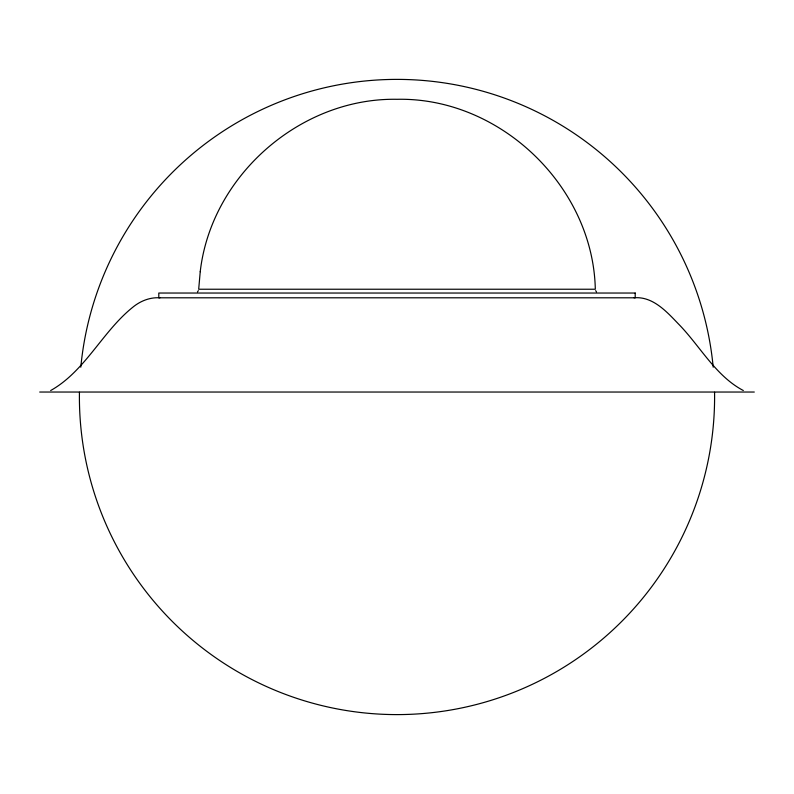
<?xml version="1.0" encoding="UTF-8"?>
<svg xmlns="http://www.w3.org/2000/svg" width="794" height="794" viewBox="0 0 794 794"><rect width="100%" height="100%" fill="white"/><g stroke="black" fill="none" stroke-linecap="round" stroke-linejoin="round"><path stroke-width="1.19" d="M197.458 291.934L198.351 290.654M50.667 390.529C85.037 371.274 102.138 332.011 132.4 307.556C140.091 301.095 149.828 297.125 159.951 297.8M39.7 392.038L754.3 392.038M634.049 297.8C652.698 296.162 666.523 311.526 678.245 323.734C699.881 345.668 715.384 375.82 743.333 390.529M595.639 290.654L596.532 291.934M714.56 392.226A317.6 317.6 0 0 1 397 714.6A317.6 317.6 0 0 1 79.44 392.226M80.799 367.205A317.6 317.6 0 0 1 713.201 367.205M200.227 271.707L198.689 289.234L595.311 289.234C593.078 186.292 499.942 97.096 397 99.3C300.39 97.553 211.184 175.692 200.227 271.707M635.2 293.036L158.8 293.036L158.8 297.8L635.2 297.8L635.2 293.036"/></g></svg>
